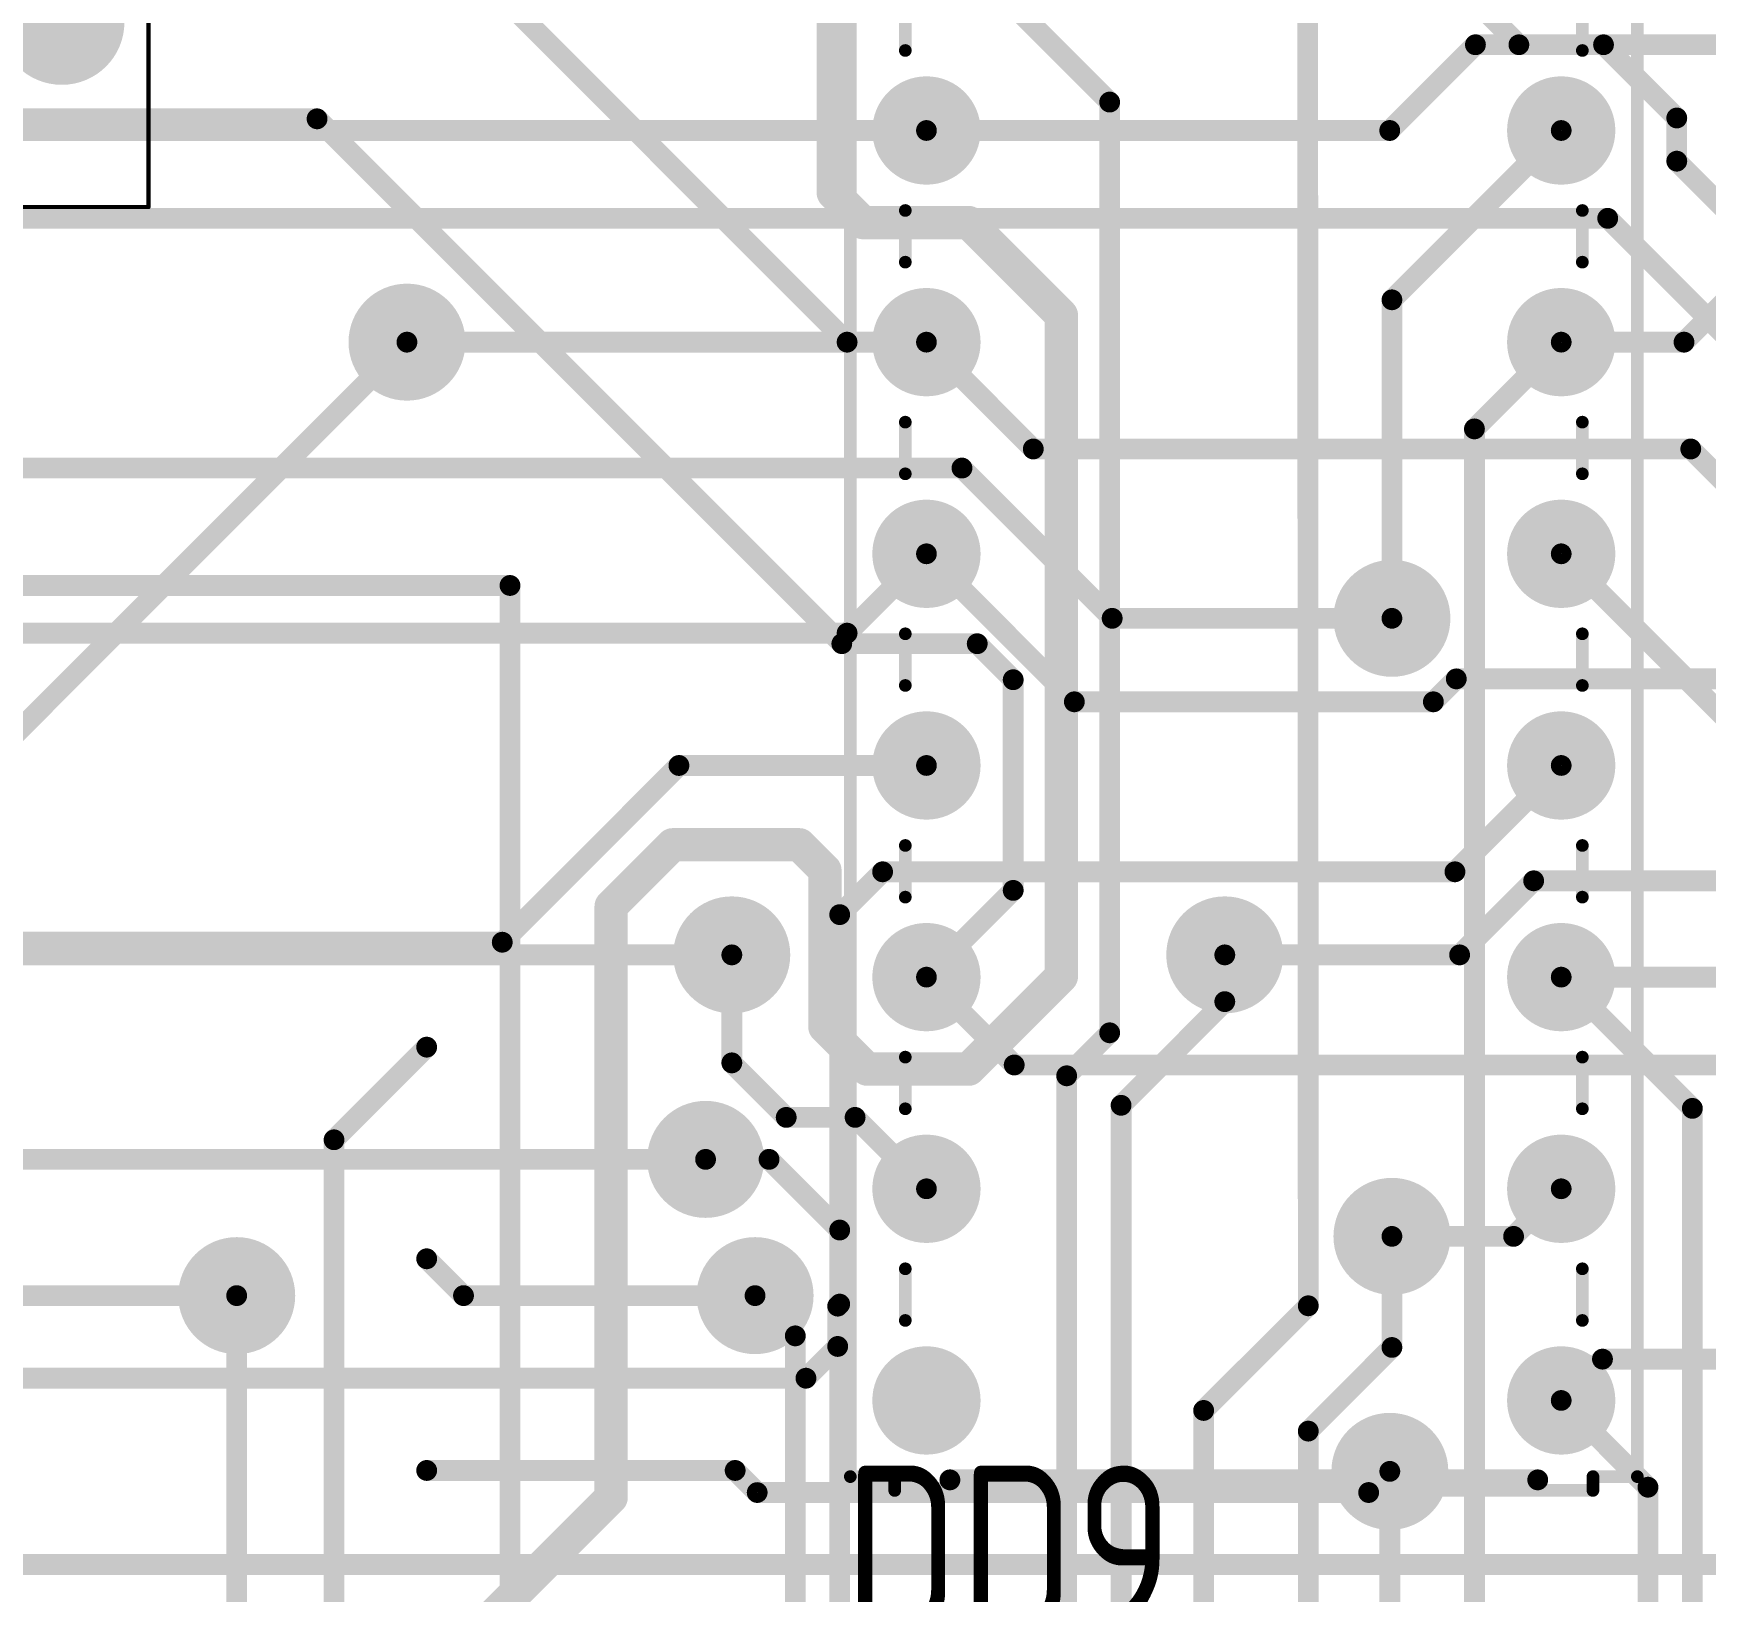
# Model space of a CAD drawing. Header units: millimetres. Extents: x 0 to 841, y 0 to 2540.
# Drawn here: x 116.28 to 136.35, y 83.93 to 102.62 of the extents above; entities that cross this region are included whole.
import ezdxf

# ---------------------------------------------------------------- set-up
doc = ezdxf.new("R2010")
doc.units = ezdxf.units.MM
for name, color, linetype in [('BottomLayer', 5, 'Continuous'), ('BottomSolder', 6, 'Continuous'), ('Mechanical15', 56, 'Continuous'), ('MultiLayer', 9, 'Continuous'), ('PadHoleLayer', 156, 'Continuous'), ('TopLayer', 1, 'Continuous'), ('TopOverlay', 2, 'Continuous'), ('TopSolder', 216, 'Continuous'), ('ViaHoleLayer', 16, 'Continuous')]:
    doc.layers.add(name, color=color, linetype=linetype)
doc.styles.add('GOST type A', font='', dxfattribs={"height": 0.2})
doc.styles.get('GOST type A').set_extended_font_data('GOST type A')

# ---------------------------------------------------------------- blocks, each defined once
blk = doc.blocks.new('DIP_24_KR556RT7_96')
at = {"layer": 'BottomLayer'}
h = blk.add_hatch(color=5, dxfattribs=at)
edge = h.paths.add_edge_path()
edge.add_arc((15, 0), 0.725, 0, 360)
h = blk.add_hatch(color=5, dxfattribs=at)
edge = h.paths.add_edge_path()
edge.add_arc((15, -2.54), 0.725, 0, 360)
h = blk.add_hatch(color=5, dxfattribs=at)
edge = h.paths.add_edge_path()
edge.add_arc((15, -5.08), 0.725, 0, 360)
h = blk.add_hatch(color=5, dxfattribs=at)
edge = h.paths.add_edge_path()
edge.add_arc((15, -7.62), 0.725, 0, 360)
at = {"layer": 'BottomSolder'}
h = blk.add_hatch(color=6, dxfattribs=at)
edge = h.paths.add_edge_path()
edge.add_arc((15, 0), 0.827, 0, 360)
h = blk.add_hatch(color=6, dxfattribs=at)
edge = h.paths.add_edge_path()
edge.add_arc((15, -2.54), 0.827, 0, 360)
h = blk.add_hatch(color=6, dxfattribs=at)
edge = h.paths.add_edge_path()
edge.add_arc((15, -5.08), 0.827, 0, 360)
h = blk.add_hatch(color=6, dxfattribs=at)
edge = h.paths.add_edge_path()
edge.add_arc((15, -7.62), 0.827, 0, 360)
at = {"layer": 'MultiLayer'}
h = blk.add_hatch(color=9, dxfattribs=at)
edge = h.paths.add_edge_path()
edge.add_arc((15, 0), 0.725, 0, 360)
h = blk.add_hatch(color=9, dxfattribs=at)
edge = h.paths.add_edge_path()
edge.add_arc((15, -2.54), 0.725, 0, 360)
h = blk.add_hatch(color=9, dxfattribs=at)
edge = h.paths.add_edge_path()
edge.add_arc((15, -5.08), 0.725, 0, 360)
h = blk.add_hatch(color=9, dxfattribs=at)
edge = h.paths.add_edge_path()
edge.add_arc((15, -7.62), 0.725, 0, 360)
at = {"layer": 'PadHoleLayer'}
h = blk.add_hatch(color=156, dxfattribs=at)
edge = h.paths.add_edge_path()
edge.add_arc((15, 0), 0.45, 0, 360)
h = blk.add_hatch(color=156, dxfattribs=at)
edge = h.paths.add_edge_path()
edge.add_arc((15, -2.54), 0.45, 0, 360)
h = blk.add_hatch(color=156, dxfattribs=at)
edge = h.paths.add_edge_path()
edge.add_arc((15, -5.08), 0.45, 0, 360)
h = blk.add_hatch(color=156, dxfattribs=at)
edge = h.paths.add_edge_path()
edge.add_arc((15, -7.62), 0.45, 0, 360)
at = {"layer": 'TopLayer'}
h = blk.add_hatch(color=1, dxfattribs=at)
edge = h.paths.add_edge_path()
edge.add_arc((15, 0), 0.725, 0, 360)
h = blk.add_hatch(color=1, dxfattribs=at)
edge = h.paths.add_edge_path()
edge.add_arc((15, -2.54), 0.725, 0, 360)
h = blk.add_hatch(color=1, dxfattribs=at)
edge = h.paths.add_edge_path()
edge.add_arc((15, -5.08), 0.725, 0, 360)
h = blk.add_hatch(color=1, dxfattribs=at)
edge = h.paths.add_edge_path()
edge.add_arc((15, -7.62), 0.725, 0, 360)
at = {"layer": 'TopSolder'}
h = blk.add_hatch(color=216, dxfattribs=at)
edge = h.paths.add_edge_path()
edge.add_arc((15, 0), 0.827, 0, 360)
h = blk.add_hatch(color=216, dxfattribs=at)
edge = h.paths.add_edge_path()
edge.add_arc((15, -2.54), 0.827, 0, 360)
h = blk.add_hatch(color=216, dxfattribs=at)
edge = h.paths.add_edge_path()
edge.add_arc((15, -5.08), 0.827, 0, 360)
h = blk.add_hatch(color=216, dxfattribs=at)
edge = h.paths.add_edge_path()
edge.add_arc((15, -7.62), 0.827, 0, 360)
at = {"layer": 'TopOverlay', "const_width": 0.25}
for points in [[(8.5, 3), (16, 3)], [(16, -31), (16, 3)]]:
    blk.add_lwpolyline(points, dxfattribs=at)
at = {"layer": 'TopOverlay', "const_width": 0.125}
blk.add_lwpolyline([(15.938, 3, 1), (16.063, 3, 1)], format="xyb", close=True, dxfattribs=at)
blk.add_lwpolyline([(15.938, 3, 1), (16.063, 3, 1)], format="xyb", close=True, dxfattribs=at)
blk = doc.blocks.new('DIP_16_99')
at = {"layer": 'BottomLayer'}
h = blk.add_hatch(color=5, dxfattribs=at)
edge = h.paths.add_edge_path()
edge.add_arc((0, -2.54), 0.65, 0, 360)
h = blk.add_hatch(color=5, dxfattribs=at)
edge = h.paths.add_edge_path()
edge.add_arc((7.62, -2.54), 0.65, 0, 360)
h = blk.add_hatch(color=5, dxfattribs=at)
edge = h.paths.add_edge_path()
edge.add_arc((0, -5.08), 0.65, 0, 360)
h = blk.add_hatch(color=5, dxfattribs=at)
edge = h.paths.add_edge_path()
edge.add_arc((7.62, -5.08), 0.65, 0, 360)
h = blk.add_hatch(color=5, dxfattribs=at)
edge = h.paths.add_edge_path()
edge.add_arc((0, -7.62), 0.65, 0, 360)
h = blk.add_hatch(color=5, dxfattribs=at)
edge = h.paths.add_edge_path()
edge.add_arc((7.62, -7.62), 0.65, 0, 360)
h = blk.add_hatch(color=5, dxfattribs=at)
edge = h.paths.add_edge_path()
edge.add_arc((0, -10.16), 0.65, 0, 360)
h = blk.add_hatch(color=5, dxfattribs=at)
edge = h.paths.add_edge_path()
edge.add_arc((7.62, -10.16), 0.65, 0, 360)
h = blk.add_hatch(color=5, dxfattribs=at)
edge = h.paths.add_edge_path()
edge.add_arc((0, -12.7), 0.65, 0, 360)
h = blk.add_hatch(color=5, dxfattribs=at)
edge = h.paths.add_edge_path()
edge.add_arc((7.62, -12.7), 0.65, 0, 360)
h = blk.add_hatch(color=5, dxfattribs=at)
edge = h.paths.add_edge_path()
edge.add_arc((0, -15.24), 0.65, 0, 360)
h = blk.add_hatch(color=5, dxfattribs=at)
edge = h.paths.add_edge_path()
edge.add_arc((7.62, -15.24), 0.65, 0, 360)
h = blk.add_hatch(color=5, dxfattribs=at)
edge = h.paths.add_edge_path()
edge.add_arc((0, -17.78), 0.65, 0, 360)
h = blk.add_hatch(color=5, dxfattribs=at)
edge = h.paths.add_edge_path()
edge.add_arc((7.62, -17.78), 0.65, 0, 360)
at = {"layer": 'BottomSolder'}
h = blk.add_hatch(color=6, dxfattribs=at)
edge = h.paths.add_edge_path()
edge.add_arc((0, -2.54), 0.65, 0, 360)
h = blk.add_hatch(color=6, dxfattribs=at)
edge = h.paths.add_edge_path()
edge.add_arc((7.62, -2.54), 0.65, 0, 360)
h = blk.add_hatch(color=6, dxfattribs=at)
edge = h.paths.add_edge_path()
edge.add_arc((0, -5.08), 0.65, 0, 360)
h = blk.add_hatch(color=6, dxfattribs=at)
edge = h.paths.add_edge_path()
edge.add_arc((7.62, -5.08), 0.65, 0, 360)
h = blk.add_hatch(color=6, dxfattribs=at)
edge = h.paths.add_edge_path()
edge.add_arc((0, -7.62), 0.65, 0, 360)
h = blk.add_hatch(color=6, dxfattribs=at)
edge = h.paths.add_edge_path()
edge.add_arc((7.62, -7.62), 0.65, 0, 360)
h = blk.add_hatch(color=6, dxfattribs=at)
edge = h.paths.add_edge_path()
edge.add_arc((0, -10.16), 0.65, 0, 360)
h = blk.add_hatch(color=6, dxfattribs=at)
edge = h.paths.add_edge_path()
edge.add_arc((7.62, -10.16), 0.65, 0, 360)
h = blk.add_hatch(color=6, dxfattribs=at)
edge = h.paths.add_edge_path()
edge.add_arc((0, -12.7), 0.65, 0, 360)
h = blk.add_hatch(color=6, dxfattribs=at)
edge = h.paths.add_edge_path()
edge.add_arc((7.62, -12.7), 0.65, 0, 360)
h = blk.add_hatch(color=6, dxfattribs=at)
edge = h.paths.add_edge_path()
edge.add_arc((0, -15.24), 0.65, 0, 360)
h = blk.add_hatch(color=6, dxfattribs=at)
edge = h.paths.add_edge_path()
edge.add_arc((7.62, -15.24), 0.65, 0, 360)
h = blk.add_hatch(color=6, dxfattribs=at)
edge = h.paths.add_edge_path()
edge.add_arc((0, -17.78), 0.65, 0, 360)
h = blk.add_hatch(color=6, dxfattribs=at)
edge = h.paths.add_edge_path()
edge.add_arc((7.62, -17.78), 0.65, 0, 360)
at = {"layer": 'MultiLayer'}
h = blk.add_hatch(color=9, dxfattribs=at)
edge = h.paths.add_edge_path()
edge.add_arc((0, -2.54), 0.65, 0, 360)
h = blk.add_hatch(color=9, dxfattribs=at)
edge = h.paths.add_edge_path()
edge.add_arc((7.62, -2.54), 0.65, 0, 360)
h = blk.add_hatch(color=9, dxfattribs=at)
edge = h.paths.add_edge_path()
edge.add_arc((0, -5.08), 0.65, 0, 360)
h = blk.add_hatch(color=9, dxfattribs=at)
edge = h.paths.add_edge_path()
edge.add_arc((7.62, -5.08), 0.65, 0, 360)
h = blk.add_hatch(color=9, dxfattribs=at)
edge = h.paths.add_edge_path()
edge.add_arc((0, -7.62), 0.65, 0, 360)
h = blk.add_hatch(color=9, dxfattribs=at)
edge = h.paths.add_edge_path()
edge.add_arc((7.62, -7.62), 0.65, 0, 360)
h = blk.add_hatch(color=9, dxfattribs=at)
edge = h.paths.add_edge_path()
edge.add_arc((0, -10.16), 0.65, 0, 360)
h = blk.add_hatch(color=9, dxfattribs=at)
edge = h.paths.add_edge_path()
edge.add_arc((7.62, -10.16), 0.65, 0, 360)
h = blk.add_hatch(color=9, dxfattribs=at)
edge = h.paths.add_edge_path()
edge.add_arc((0, -12.7), 0.65, 0, 360)
h = blk.add_hatch(color=9, dxfattribs=at)
edge = h.paths.add_edge_path()
edge.add_arc((7.62, -12.7), 0.65, 0, 360)
h = blk.add_hatch(color=9, dxfattribs=at)
edge = h.paths.add_edge_path()
edge.add_arc((0, -15.24), 0.65, 0, 360)
h = blk.add_hatch(color=9, dxfattribs=at)
edge = h.paths.add_edge_path()
edge.add_arc((7.62, -15.24), 0.65, 0, 360)
h = blk.add_hatch(color=9, dxfattribs=at)
edge = h.paths.add_edge_path()
edge.add_arc((0, -17.78), 0.65, 0, 360)
h = blk.add_hatch(color=9, dxfattribs=at)
edge = h.paths.add_edge_path()
edge.add_arc((7.62, -17.78), 0.65, 0, 360)
at = {"layer": 'PadHoleLayer'}
h = blk.add_hatch(color=156, dxfattribs=at)
edge = h.paths.add_edge_path()
edge.add_arc((0, -2.54), 0.4, 0, 360)
h = blk.add_hatch(color=156, dxfattribs=at)
edge = h.paths.add_edge_path()
edge.add_arc((7.62, -2.54), 0.4, 0, 360)
h = blk.add_hatch(color=156, dxfattribs=at)
edge = h.paths.add_edge_path()
edge.add_arc((0, -5.08), 0.4, 0, 360)
h = blk.add_hatch(color=156, dxfattribs=at)
edge = h.paths.add_edge_path()
edge.add_arc((7.62, -5.08), 0.4, 0, 360)
h = blk.add_hatch(color=156, dxfattribs=at)
edge = h.paths.add_edge_path()
edge.add_arc((0, -7.62), 0.4, 0, 360)
h = blk.add_hatch(color=156, dxfattribs=at)
edge = h.paths.add_edge_path()
edge.add_arc((7.62, -7.62), 0.4, 0, 360)
h = blk.add_hatch(color=156, dxfattribs=at)
edge = h.paths.add_edge_path()
edge.add_arc((0, -10.16), 0.4, 0, 360)
h = blk.add_hatch(color=156, dxfattribs=at)
edge = h.paths.add_edge_path()
edge.add_arc((7.62, -10.16), 0.4, 0, 360)
h = blk.add_hatch(color=156, dxfattribs=at)
edge = h.paths.add_edge_path()
edge.add_arc((0, -12.7), 0.4, 0, 360)
h = blk.add_hatch(color=156, dxfattribs=at)
edge = h.paths.add_edge_path()
edge.add_arc((7.62, -12.7), 0.4, 0, 360)
h = blk.add_hatch(color=156, dxfattribs=at)
edge = h.paths.add_edge_path()
edge.add_arc((0, -15.24), 0.4, 0, 360)
h = blk.add_hatch(color=156, dxfattribs=at)
edge = h.paths.add_edge_path()
edge.add_arc((7.62, -15.24), 0.4, 0, 360)
h = blk.add_hatch(color=156, dxfattribs=at)
edge = h.paths.add_edge_path()
edge.add_arc((0, -17.78), 0.4, 0, 360)
h = blk.add_hatch(color=156, dxfattribs=at)
edge = h.paths.add_edge_path()
edge.add_arc((7.62, -17.78), 0.4, 0, 360)
at = {"layer": 'TopLayer'}
h = blk.add_hatch(color=1, dxfattribs=at)
edge = h.paths.add_edge_path()
edge.add_arc((0, -2.54), 0.65, 0, 360)
h = blk.add_hatch(color=1, dxfattribs=at)
edge = h.paths.add_edge_path()
edge.add_arc((7.62, -2.54), 0.65, 0, 360)
h = blk.add_hatch(color=1, dxfattribs=at)
edge = h.paths.add_edge_path()
edge.add_arc((0, -5.08), 0.65, 0, 360)
h = blk.add_hatch(color=1, dxfattribs=at)
edge = h.paths.add_edge_path()
edge.add_arc((7.62, -5.08), 0.65, 0, 360)
h = blk.add_hatch(color=1, dxfattribs=at)
edge = h.paths.add_edge_path()
edge.add_arc((0, -7.62), 0.65, 0, 360)
h = blk.add_hatch(color=1, dxfattribs=at)
edge = h.paths.add_edge_path()
edge.add_arc((7.62, -7.62), 0.65, 0, 360)
h = blk.add_hatch(color=1, dxfattribs=at)
edge = h.paths.add_edge_path()
edge.add_arc((0, -10.16), 0.65, 0, 360)
h = blk.add_hatch(color=1, dxfattribs=at)
edge = h.paths.add_edge_path()
edge.add_arc((7.62, -10.16), 0.65, 0, 360)
h = blk.add_hatch(color=1, dxfattribs=at)
edge = h.paths.add_edge_path()
edge.add_arc((0, -12.7), 0.65, 0, 360)
h = blk.add_hatch(color=1, dxfattribs=at)
edge = h.paths.add_edge_path()
edge.add_arc((7.62, -12.7), 0.65, 0, 360)
h = blk.add_hatch(color=1, dxfattribs=at)
edge = h.paths.add_edge_path()
edge.add_arc((0, -15.24), 0.65, 0, 360)
h = blk.add_hatch(color=1, dxfattribs=at)
edge = h.paths.add_edge_path()
edge.add_arc((7.62, -15.24), 0.65, 0, 360)
h = blk.add_hatch(color=1, dxfattribs=at)
edge = h.paths.add_edge_path()
edge.add_arc((0, -17.78), 0.65, 0, 360)
h = blk.add_hatch(color=1, dxfattribs=at)
edge = h.paths.add_edge_path()
edge.add_arc((7.62, -17.78), 0.65, 0, 360)
at = {"layer": 'TopSolder'}
h = blk.add_hatch(color=216, dxfattribs=at)
edge = h.paths.add_edge_path()
edge.add_arc((0, -2.54), 0.65, 0, 360)
h = blk.add_hatch(color=216, dxfattribs=at)
edge = h.paths.add_edge_path()
edge.add_arc((7.62, -2.54), 0.65, 0, 360)
h = blk.add_hatch(color=216, dxfattribs=at)
edge = h.paths.add_edge_path()
edge.add_arc((0, -5.08), 0.65, 0, 360)
h = blk.add_hatch(color=216, dxfattribs=at)
edge = h.paths.add_edge_path()
edge.add_arc((7.62, -5.08), 0.65, 0, 360)
h = blk.add_hatch(color=216, dxfattribs=at)
edge = h.paths.add_edge_path()
edge.add_arc((0, -7.62), 0.65, 0, 360)
h = blk.add_hatch(color=216, dxfattribs=at)
edge = h.paths.add_edge_path()
edge.add_arc((7.62, -7.62), 0.65, 0, 360)
h = blk.add_hatch(color=216, dxfattribs=at)
edge = h.paths.add_edge_path()
edge.add_arc((0, -10.16), 0.65, 0, 360)
h = blk.add_hatch(color=216, dxfattribs=at)
edge = h.paths.add_edge_path()
edge.add_arc((7.62, -10.16), 0.65, 0, 360)
h = blk.add_hatch(color=216, dxfattribs=at)
edge = h.paths.add_edge_path()
edge.add_arc((0, -12.7), 0.65, 0, 360)
h = blk.add_hatch(color=216, dxfattribs=at)
edge = h.paths.add_edge_path()
edge.add_arc((7.62, -12.7), 0.65, 0, 360)
h = blk.add_hatch(color=216, dxfattribs=at)
edge = h.paths.add_edge_path()
edge.add_arc((0, -15.24), 0.65, 0, 360)
h = blk.add_hatch(color=216, dxfattribs=at)
edge = h.paths.add_edge_path()
edge.add_arc((7.62, -15.24), 0.65, 0, 360)
h = blk.add_hatch(color=216, dxfattribs=at)
edge = h.paths.add_edge_path()
edge.add_arc((0, -17.78), 0.65, 0, 360)
h = blk.add_hatch(color=216, dxfattribs=at)
edge = h.paths.add_edge_path()
edge.add_arc((7.62, -17.78), 0.65, 0, 360)
at = {"layer": 'Mechanical15', "const_width": 0.152}
for points in [[(-0.914, -18.694), (-0.914, 0.914)], [(8.534, -18.694), (8.534, 0.914)], [(-0.914, -18.694), (-0.381, -18.694)], [(-0.381, -18.86), (-0.381, -18.694)], [(8.001, -18.694), (8.534, -18.694)], [(8.001, -18.86), (8.001, -18.694)], [(-0.381, -18.86), (8.001, -18.86)]]:
    blk.add_lwpolyline(points, dxfattribs=at)
at = {"layer": 'Mechanical15', "const_width": 0.0762}
for points in [[(-0.952, -18.694, 1), (-0.876, -18.694, 1)], [(-0.952, -18.694, 1), (-0.876, -18.694, 1)], [(-0.419, -18.694, 1), (-0.343, -18.694, 1)], [(-0.419, -18.694, 1), (-0.343, -18.694, 1)], [(7.963, -18.694, 1), (8.039, -18.694, 1)], [(7.963, -18.694, 1), (8.039, -18.694, 1)], [(8.496, -18.694, 1), (8.572, -18.694, 1)], [(8.496, -18.694, 1), (8.572, -18.694, 1)], [(-0.419, -18.86, 1), (-0.343, -18.86, 1)], [(-0.419, -18.86, 1), (-0.343, -18.86, 1)], [(7.963, -18.86, 1), (8.039, -18.86, 1)], [(7.963, -18.86, 1), (8.039, -18.86, 1)]]:
    blk.add_lwpolyline(points, format="xyb", close=True, dxfattribs=at)
at = {"layer": 'TopOverlay'}
for points, const_width in [([(-0.254, -1.58), (-0.254, -0.993)], 0.152), ([(7.874, -1.58), (7.874, -0.96)], 0.152), ([(-0.254, -4.12), (-0.254, -3.5)], 0.152), ([(7.874, -4.12), (7.874, -3.5)], 0.152), ([(-0.254, -6.66), (-0.254, -6.04)], 0.152), ([(7.874, -6.66), (7.874, -6.04)], 0.152), ([(-0.254, -9.2), (-0.254, -8.58)], 0.152), ([(7.874, -9.2), (7.874, -8.58)], 0.152), ([(-0.254, -11.74), (-0.254, -11.12)], 0.152), ([(7.874, -11.74), (7.874, -11.12)], 0.152), ([(-0.254, -14.28), (-0.254, -13.66)], 0.152), ([(7.874, -14.28), (7.874, -13.66)], 0.152), ([(-0.254, -16.82), (-0.254, -16.2)], 0.152), ([(7.874, -16.82), (7.874, -16.2)], 0.152), ([(0.281, -18.733), (7.339, -18.733)], 0.25)]:
    blk.add_lwpolyline(points, dxfattribs=dict(at, const_width=const_width))
for points, const_width in [([(-0.292, -1.58, 1), (-0.216, -1.58, 1)], 0.0762), ([(7.836, -1.58, 1), (7.912, -1.58, 1)], 0.0762), ([(-0.292, -3.5, 1), (-0.216, -3.5, 1)], 0.0762), ([(7.836, -3.5, 1), (7.912, -3.5, 1)], 0.0762), ([(-0.292, -4.12, 1), (-0.216, -4.12, 1)], 0.0762), ([(7.836, -4.12, 1), (7.912, -4.12, 1)], 0.0762), ([(-0.292, -6.04, 1), (-0.216, -6.04, 1)], 0.0762), ([(7.836, -6.04, 1), (7.912, -6.04, 1)], 0.0762), ([(-0.292, -6.66, 1), (-0.216, -6.66, 1)], 0.0762), ([(7.836, -6.66, 1), (7.912, -6.66, 1)], 0.0762), ([(-0.292, -8.58, 1), (-0.216, -8.58, 1)], 0.0762), ([(7.836, -8.58, 1), (7.912, -8.58, 1)], 0.0762), ([(-0.292, -9.2, 1), (-0.216, -9.2, 1)], 0.0762), ([(7.836, -9.2, 1), (7.912, -9.2, 1)], 0.0762), ([(-0.292, -11.12, 1), (-0.216, -11.12, 1)], 0.0762), ([(7.836, -11.12, 1), (7.912, -11.12, 1)], 0.0762), ([(-0.292, -11.74, 1), (-0.216, -11.74, 1)], 0.0762), ([(7.836, -11.74, 1), (7.912, -11.74, 1)], 0.0762), ([(-0.292, -13.66, 1), (-0.216, -13.66, 1)], 0.0762), ([(7.836, -13.66, 1), (7.912, -13.66, 1)], 0.0762), ([(-0.292, -14.28, 1), (-0.216, -14.28, 1)], 0.0762), ([(7.836, -14.28, 1), (7.912, -14.28, 1)], 0.0762), ([(-0.292, -16.2, 1), (-0.216, -16.2, 1)], 0.0762), ([(7.836, -16.2, 1), (7.912, -16.2, 1)], 0.0762), ([(-0.292, -16.82, 1), (-0.216, -16.82, 1)], 0.0762), ([(7.836, -16.82, 1), (7.912, -16.82, 1)], 0.0762), ([(0.219, -18.733, 1), (0.344, -18.733, 1)], 0.125), ([(7.276, -18.733, 1), (7.401, -18.733, 1)], 0.125)]:
    blk.add_lwpolyline(points, format="xyb", close=True, dxfattribs=dict(at, const_width=const_width))
blk = doc.blocks.new('DIP_14_100')
at = {"layer": 'BottomLayer'}
h = blk.add_hatch(color=5, dxfattribs=at)
edge = h.paths.add_edge_path()
edge.add_arc((7.62, -15.24), 0.65, 0, 360)
at = {"layer": 'BottomSolder'}
h = blk.add_hatch(color=6, dxfattribs=at)
edge = h.paths.add_edge_path()
edge.add_arc((7.62, -15.24), 0.752, 0, 360)
at = {"layer": 'MultiLayer'}
h = blk.add_hatch(color=9, dxfattribs=at)
edge = h.paths.add_edge_path()
edge.add_arc((7.62, -15.24), 0.65, 0, 360)
at = {"layer": 'PadHoleLayer'}
h = blk.add_hatch(color=156, dxfattribs=at)
edge = h.paths.add_edge_path()
edge.add_arc((7.62, -15.24), 0.4, 0, 360)
at = {"layer": 'TopLayer'}
h = blk.add_hatch(color=1, dxfattribs=at)
edge = h.paths.add_edge_path()
edge.add_arc((7.62, -15.24), 0.65, 0, 360)
at = {"layer": 'TopSolder'}
h = blk.add_hatch(color=216, dxfattribs=at)
edge = h.paths.add_edge_path()
edge.add_arc((7.62, -15.24), 0.752, 0, 360)
at = {"layer": 'Mechanical15', "const_width": 0.05}
for points in [[(8.661, -17.459), (8.661, 2.219)], [(-1.274, -17.459), (8.661, -17.459)]]:
    blk.add_lwpolyline(points, dxfattribs=at)
at = {"layer": 'Mechanical15', "const_width": 0.025}
blk.add_lwpolyline([(8.648, -17.459, 1), (8.673, -17.459, 1)], format="xyb", close=True, dxfattribs=at)
blk.add_lwpolyline([(8.648, -17.459, 1), (8.673, -17.459, 1)], format="xyb", close=True, dxfattribs=at)

msp = doc.modelspace()

# ---------------------------------------------------------------- hatches: boundary and pattern name
at = {"layer": 'BottomLayer'}
h = msp.add_hatch(color=5, dxfattribs=at)
edge = h.paths.add_edge_path()
edge.add_arc((120.764, 98.92), 0.6, 0, 360)
h = msp.add_hatch(color=5, dxfattribs=at)
edge = h.paths.add_edge_path()
edge.add_arc((132.588, 95.606), 0.6, 0, 360)
h = msp.add_hatch(color=5, dxfattribs=at)
edge = h.paths.add_edge_path()
edge.add_arc((124.663, 91.567), 0.6, 0, 360)
h = msp.add_hatch(color=5, dxfattribs=at)
edge = h.paths.add_edge_path()
edge.add_arc((130.581, 91.567), 0.6, 0, 360)
h = msp.add_hatch(color=5, dxfattribs=at)
edge = h.paths.add_edge_path()
edge.add_arc((124.349, 89.113), 0.6, 0, 360)
h = msp.add_hatch(color=5, dxfattribs=at)
edge = h.paths.add_edge_path()
edge.add_arc((132.588, 88.189), 0.6, 0, 360)
h = msp.add_hatch(color=5, dxfattribs=at)
edge = h.paths.add_edge_path()
edge.add_arc((118.72, 87.478), 0.6, 0, 360)
h = msp.add_hatch(color=5, dxfattribs=at)
edge = h.paths.add_edge_path()
edge.add_arc((124.943, 87.478), 0.6, 0, 360)
h = msp.add_hatch(color=5, dxfattribs=at)
edge = h.paths.add_edge_path()
edge.add_arc((132.563, 85.369), 0.6, 0, 360)
at = {"layer": 'BottomSolder'}
h = msp.add_hatch(color=6, dxfattribs=at)
edge = h.paths.add_edge_path()
edge.add_arc((120.764, 98.92), 0.702, 0, 360)
h = msp.add_hatch(color=6, dxfattribs=at)
edge = h.paths.add_edge_path()
edge.add_arc((132.588, 95.606), 0.702, 0, 360)
h = msp.add_hatch(color=6, dxfattribs=at)
edge = h.paths.add_edge_path()
edge.add_arc((124.663, 91.567), 0.702, 0, 360)
h = msp.add_hatch(color=6, dxfattribs=at)
edge = h.paths.add_edge_path()
edge.add_arc((130.581, 91.567), 0.702, 0, 360)
h = msp.add_hatch(color=6, dxfattribs=at)
edge = h.paths.add_edge_path()
edge.add_arc((124.349, 89.113), 0.702, 0, 360)
h = msp.add_hatch(color=6, dxfattribs=at)
edge = h.paths.add_edge_path()
edge.add_arc((132.588, 88.189), 0.702, 0, 360)
h = msp.add_hatch(color=6, dxfattribs=at)
edge = h.paths.add_edge_path()
edge.add_arc((118.72, 87.478), 0.702, 0, 360)
h = msp.add_hatch(color=6, dxfattribs=at)
edge = h.paths.add_edge_path()
edge.add_arc((124.943, 87.478), 0.702, 0, 360)
h = msp.add_hatch(color=6, dxfattribs=at)
edge = h.paths.add_edge_path()
edge.add_arc((132.563, 85.369), 0.702, 0, 360)
at = {"layer": 'TopLayer'}
h = msp.add_hatch(color=1, dxfattribs=at)
edge = h.paths.add_edge_path()
edge.add_arc((120.764, 98.92), 0.6, 0, 360)
h = msp.add_hatch(color=1, dxfattribs=at)
edge = h.paths.add_edge_path()
edge.add_arc((132.588, 95.606), 0.6, 0, 360)
h = msp.add_hatch(color=1, dxfattribs=at)
edge = h.paths.add_edge_path()
edge.add_arc((124.663, 91.567), 0.6, 0, 360)
h = msp.add_hatch(color=1, dxfattribs=at)
edge = h.paths.add_edge_path()
edge.add_arc((130.581, 91.567), 0.6, 0, 360)
h = msp.add_hatch(color=1, dxfattribs=at)
edge = h.paths.add_edge_path()
edge.add_arc((124.349, 89.113), 0.6, 0, 360)
h = msp.add_hatch(color=1, dxfattribs=at)
edge = h.paths.add_edge_path()
edge.add_arc((132.588, 88.189), 0.6, 0, 360)
h = msp.add_hatch(color=1, dxfattribs=at)
edge = h.paths.add_edge_path()
edge.add_arc((118.72, 87.478), 0.6, 0, 360)
h = msp.add_hatch(color=1, dxfattribs=at)
edge = h.paths.add_edge_path()
edge.add_arc((124.943, 87.478), 0.6, 0, 360)
h = msp.add_hatch(color=1, dxfattribs=at)
edge = h.paths.add_edge_path()
edge.add_arc((132.563, 85.369), 0.6, 0, 360)
at = {"layer": 'TopSolder'}
h = msp.add_hatch(color=216, dxfattribs=at)
edge = h.paths.add_edge_path()
edge.add_arc((120.764, 98.92), 0.702, 0, 360)
h = msp.add_hatch(color=216, dxfattribs=at)
edge = h.paths.add_edge_path()
edge.add_arc((132.588, 95.606), 0.702, 0, 360)
h = msp.add_hatch(color=216, dxfattribs=at)
edge = h.paths.add_edge_path()
edge.add_arc((124.663, 91.567), 0.702, 0, 360)
h = msp.add_hatch(color=216, dxfattribs=at)
edge = h.paths.add_edge_path()
edge.add_arc((130.581, 91.567), 0.702, 0, 360)
h = msp.add_hatch(color=216, dxfattribs=at)
edge = h.paths.add_edge_path()
edge.add_arc((124.349, 89.113), 0.702, 0, 360)
h = msp.add_hatch(color=216, dxfattribs=at)
edge = h.paths.add_edge_path()
edge.add_arc((132.588, 88.189), 0.702, 0, 360)
h = msp.add_hatch(color=216, dxfattribs=at)
edge = h.paths.add_edge_path()
edge.add_arc((118.72, 87.478), 0.702, 0, 360)
h = msp.add_hatch(color=216, dxfattribs=at)
edge = h.paths.add_edge_path()
edge.add_arc((124.943, 87.478), 0.702, 0, 360)
h = msp.add_hatch(color=216, dxfattribs=at)
edge = h.paths.add_edge_path()
edge.add_arc((132.563, 85.369), 0.702, 0, 360)
at = {"layer": 'ViaHoleLayer'}
h = msp.add_hatch(color=16, dxfattribs=at)
edge = h.paths.add_edge_path()
edge.add_arc((120.764, 98.92), 0.35, 0, 360)
h = msp.add_hatch(color=16, dxfattribs=at)
edge = h.paths.add_edge_path()
edge.add_arc((132.588, 95.606), 0.35, 0, 360)
h = msp.add_hatch(color=16, dxfattribs=at)
edge = h.paths.add_edge_path()
edge.add_arc((124.663, 91.567), 0.35, 0, 360)
h = msp.add_hatch(color=16, dxfattribs=at)
edge = h.paths.add_edge_path()
edge.add_arc((130.581, 91.567), 0.35, 0, 360)
h = msp.add_hatch(color=16, dxfattribs=at)
edge = h.paths.add_edge_path()
edge.add_arc((124.349, 89.113), 0.35, 0, 360)
h = msp.add_hatch(color=16, dxfattribs=at)
edge = h.paths.add_edge_path()
edge.add_arc((132.588, 88.189), 0.35, 0, 360)
h = msp.add_hatch(color=16, dxfattribs=at)
edge = h.paths.add_edge_path()
edge.add_arc((118.72, 87.478), 0.35, 0, 360)
h = msp.add_hatch(color=16, dxfattribs=at)
edge = h.paths.add_edge_path()
edge.add_arc((124.943, 87.478), 0.35, 0, 360)
h = msp.add_hatch(color=16, dxfattribs=at)
edge = h.paths.add_edge_path()
edge.add_arc((132.563, 85.369), 0.35, 0, 360)

# ---------------------------------------------------------------- linework, layer by layer
at = {"layer": 'BottomLayer', "const_width": 0.25}
for points in [[(132.562, 101.46), (133.591, 102.489)], [(133.591, 102.489), (135.128, 102.489)], [(135.128, 102.489), (136.007, 101.61)], [(114.516, 101.46), (127, 101.46)], [(127, 101.46), (132.562, 101.46)], [(136.007, 101.092), (136.007, 101.61)], [(136.007, 101.092), (139.931, 97.168)], [(108.433, 100.406), (135.179, 100.406)], [(135.179, 100.406), (139.573, 96.012)], [(120.764, 98.92), (127, 98.92)], [(127, 98.92), (128.282, 97.638)], [(128.282, 97.638), (136.175, 97.638)], [(136.175, 97.638), (138.801, 95.012)], [(106.782, 97.409), (127.426, 97.409)], [(127.426, 97.409), (129.23, 95.606)], [(126.048, 95.428), (127, 96.38)], [(127, 96.38), (128.776, 94.604)], [(108.636, 95.428), (126.048, 95.428)], [(129.23, 95.606), (132.588, 95.606)], [(133.085, 94.604), (133.36, 94.879)], [(133.36, 94.879), (138.18, 94.879)], [(128.776, 94.604), (133.085, 94.604)], [(133.344, 92.564), (134.62, 93.84)], [(125.959, 92.05), (126.473, 92.564)], [(126.473, 92.564), (133.344, 92.564)], [(133.401, 91.567), (134.29, 92.456)], [(134.29, 92.456), (142.85, 92.456)], [(125.959, 87.376), (125.959, 92.05)], [(107.645, 91.567), (124.663, 91.567)], [(130.581, 91.567), (133.401, 91.567)], [(127, 91.3), (128.054, 90.246)], [(134.62, 91.3), (148.501, 91.3)], [(128.054, 90.246), (148.734, 90.246)], [(107.347, 89.113), (124.349, 89.113)], [(134.049, 88.189), (134.62, 88.76)], [(132.588, 88.189), (134.049, 88.189)], [(121, 87.92), (121.442, 87.478)], [(107.213, 87.478), (118.72, 87.478)], [(121.442, 87.478), (124.943, 87.478)], [(125.934, 87.352), (125.959, 87.376)], [(125.934, 86.868), (125.934, 87.352)], [(125.553, 86.487), (125.934, 86.868)], [(134.62, 86.22), (135.116, 86.716)], [(135.116, 86.716), (152.121, 86.716)], [(107.107, 86.487), (125.553, 86.487)], [(121, 85.38), (124.703, 85.38)], [(124.703, 85.38), (124.968, 85.115)], [(132.309, 85.115), (132.563, 85.369)], [(124.968, 85.115), (132.309, 85.115)], [(98.613, 84.252), (174.348, 84.252)]]:
    msp.add_lwpolyline(points, dxfattribs=at)
at = {"layer": 'BottomLayer', "const_width": 0.125}
for points in [[(133.528, 102.489, 1), (133.653, 102.489, 1)], [(133.528, 102.489, 1), (133.653, 102.489, 1)], [(135.066, 102.489, 1), (135.19, 102.489, 1)], [(135.066, 102.489, 1), (135.19, 102.489, 1)], [(126.938, 101.46, 1), (127.062, 101.46, 1)], [(126.938, 101.46, 1), (127.062, 101.46, 1)], [(132.499, 101.46, 1), (132.624, 101.46, 1)], [(132.499, 101.46, 1), (132.624, 101.46, 1)], [(135.945, 101.61, 1), (136.07, 101.61, 1)], [(135.945, 101.61, 1), (136.07, 101.61, 1)], [(135.945, 101.092, 1), (136.07, 101.092, 1)], [(135.945, 101.092, 1), (136.07, 101.092, 1)], [(135.116, 100.406, 1), (135.241, 100.406, 1)], [(135.116, 100.406, 1), (135.241, 100.406, 1)], [(120.701, 98.92, 1), (120.826, 98.92, 1)], [(126.938, 98.92, 1), (127.062, 98.92, 1)], [(126.938, 98.92, 1), (127.062, 98.92, 1)], [(128.22, 97.638, 1), (128.345, 97.638, 1)], [(128.22, 97.638, 1), (128.345, 97.638, 1)], [(136.113, 97.638, 1), (136.238, 97.638, 1)], [(136.113, 97.638, 1), (136.238, 97.638, 1)], [(127.364, 97.409, 1), (127.489, 97.409, 1)], [(127.364, 97.409, 1), (127.489, 97.409, 1)], [(126.938, 96.38, 1), (127.062, 96.38, 1)], [(126.938, 96.38, 1), (127.062, 96.38, 1)], [(125.985, 95.428, 1), (126.11, 95.428, 1)], [(125.985, 95.428, 1), (126.11, 95.428, 1)], [(129.167, 95.606, 1), (129.292, 95.606, 1)], [(129.167, 95.606, 1), (129.292, 95.606, 1)], [(132.526, 95.606, 1), (132.65, 95.606, 1)], [(133.298, 94.879, 1), (133.423, 94.879, 1)], [(133.298, 94.879, 1), (133.423, 94.879, 1)], [(128.713, 94.604, 1), (128.838, 94.604, 1)], [(128.713, 94.604, 1), (128.838, 94.604, 1)], [(133.023, 94.604, 1), (133.148, 94.604, 1)], [(133.023, 94.604, 1), (133.148, 94.604, 1)], [(134.558, 93.84, 1), (134.682, 93.84, 1)], [(126.411, 92.564, 1), (126.536, 92.564, 1)], [(126.411, 92.564, 1), (126.536, 92.564, 1)], [(133.282, 92.564, 1), (133.407, 92.564, 1)], [(133.282, 92.564, 1), (133.407, 92.564, 1)], [(134.227, 92.456, 1), (134.352, 92.456, 1)], [(134.227, 92.456, 1), (134.352, 92.456, 1)], [(125.896, 92.05, 1), (126.021, 92.05, 1)], [(125.896, 92.05, 1), (126.021, 92.05, 1)], [(124.601, 91.567, 1), (124.726, 91.567, 1)], [(130.519, 91.567, 1), (130.644, 91.567, 1)], [(133.338, 91.567, 1), (133.463, 91.567, 1)], [(133.338, 91.567, 1), (133.463, 91.567, 1)], [(126.938, 91.3, 1), (127.062, 91.3, 1)], [(134.558, 91.3, 1), (134.682, 91.3, 1)], [(127.991, 90.246, 1), (128.116, 90.246, 1)], [(127.991, 90.246, 1), (128.116, 90.246, 1)], [(124.286, 89.113, 1), (124.411, 89.113, 1)], [(134.558, 88.76, 1), (134.682, 88.76, 1)], [(132.526, 88.189, 1), (132.65, 88.189, 1)], [(133.986, 88.189, 1), (134.111, 88.189, 1)], [(133.986, 88.189, 1), (134.111, 88.189, 1)], [(120.938, 87.92, 1), (121.063, 87.92, 1)], [(118.657, 87.478, 1), (118.782, 87.478, 1)], [(121.38, 87.478, 1), (121.505, 87.478, 1)], [(121.38, 87.478, 1), (121.505, 87.478, 1)], [(124.88, 87.478, 1), (125.005, 87.478, 1)], [(125.872, 87.352, 1), (125.997, 87.352, 1)], [(125.872, 87.352, 1), (125.997, 87.352, 1)], [(125.896, 87.376, 1), (126.021, 87.376, 1)], [(125.896, 87.376, 1), (126.021, 87.376, 1)], [(125.872, 86.868, 1), (125.997, 86.868, 1)], [(125.872, 86.868, 1), (125.997, 86.868, 1)], [(135.053, 86.716, 1), (135.178, 86.716, 1)], [(135.053, 86.716, 1), (135.178, 86.716, 1)], [(125.491, 86.487, 1), (125.616, 86.487, 1)], [(125.491, 86.487, 1), (125.616, 86.487, 1)], [(134.558, 86.22, 1), (134.682, 86.22, 1)], [(120.938, 85.38, 1), (121.063, 85.38, 1)], [(124.641, 85.38, 1), (124.766, 85.38, 1)], [(124.641, 85.38, 1), (124.766, 85.38, 1)], [(132.5, 85.369, 1), (132.625, 85.369, 1)], [(124.906, 85.115, 1), (125.03, 85.115, 1)], [(124.906, 85.115, 1), (125.03, 85.115, 1)], [(132.246, 85.115, 1), (132.371, 85.115, 1)], [(132.246, 85.115, 1), (132.371, 85.115, 1)]]:
    msp.add_lwpolyline(points, format="xyb", close=True, dxfattribs=at)
at = {"layer": 'TopLayer'}
for points, const_width in [([(125.882, 100.711), (125.882, 122.342)], 0.4), ([(131.572, 111.836), (131.584, 87.356)], 0.25), ([(119.812, 105.156), (126.048, 98.92)], 0.25), ([(127, 104), (129.199, 101.801)], 0.25), ([(133.579, 103.022), (134.112, 102.489)], 0.25), ([(134.112, 102.489), (136.982, 102.489)], 0.25), ([(129.199, 90.632), (129.199, 101.801)], 0.25), ([(115.939, 101.6), (119.685, 101.6)], 0.25), ([(119.685, 101.6), (125.984, 95.301)], 0.25), ([(132.588, 99.428), (134.62, 101.46)], 0.25), ([(136.094, 98.92), (138.469, 101.295)], 0.25), ([(125.882, 100.711), (126.238, 100.355)], 0.4), ([(126.238, 100.355), (127.508, 100.355)], 0.4), ([(127.508, 100.355), (128.62, 99.243)], 0.4), ([(128.62, 91.308), (128.62, 99.243)], 0.4), ([(132.588, 95.606), (132.588, 99.428)], 0.25), ([(114.478, 92.634), (120.764, 98.92)], 0.25), ([(126.048, 98.92), (127, 98.92)], 0.25), ([(133.579, 97.879), (134.62, 98.92)], 0.25), ([(134.62, 98.92), (136.094, 98.92)], 0.25), ([(133.579, 83.591), (133.579, 97.879)], 0.25), ([(134.62, 96.38), (136.703, 94.297)], 0.25), ([(125.984, 95.301), (127.61, 95.301)], 0.25), ([(127.61, 95.301), (128.041, 94.869)], 0.25), ([(128.041, 92.341), (128.041, 94.869)], 0.25), ([(121.908, 91.719), (124.028, 93.84)], 0.25), ([(124.028, 93.84), (127, 93.84)], 0.25), ([(123.215, 92.151), (123.952, 92.888)], 0.4), ([(123.952, 92.888), (125.476, 92.888)], 0.4), ([(125.476, 92.888), (125.781, 92.583)], 0.4), ([(125.781, 90.703), (125.781, 92.583)], 0.4), ([(123.215, 85.055), (123.215, 92.151)], 0.4), ([(127, 91.3), (128.041, 92.341)], 0.25), ([(115.773, 91.719), (121.908, 91.719)], 0.25), ([(124.663, 90.271), (124.663, 91.567)], 0.25), ([(130.581, 91.006), (130.581, 91.567)], 0.25), ([(127.508, 90.196), (128.62, 91.308)], 0.4), ([(134.62, 91.3), (136.195, 89.725)], 0.25), ([(129.337, 89.762), (130.581, 91.006)], 0.25), ([(125.781, 90.703), (126.288, 90.196)], 0.4), ([(128.683, 90.116), (129.199, 90.632)], 0.25), ([(119.888, 89.348), (121, 90.46)], 0.25), ([(124.663, 90.271), (125.317, 89.617)], 0.25), ([(126.288, 90.196), (127.508, 90.196)], 0.4), ([(128.683, 82.683), (128.683, 90.116)], 0.25), ([(125.317, 89.617), (126.143, 89.617)], 0.25), ([(126.143, 89.617), (127, 88.76)], 0.25), ([(129.337, 76.479), (129.337, 89.762)], 0.25), ([(136.195, 62.484), (136.195, 89.725)], 0.25), ([(119.888, 81.737), (119.888, 89.348)], 0.25), ([(124.349, 89.113), (125.111, 89.113)], 0.25), ([(125.111, 89.113), (125.959, 88.265)], 0.25), ([(125.959, 79.501), (125.959, 88.265)], 0.25), ([(132.588, 86.856), (132.588, 88.189)], 0.25), ([(118.72, 69.596), (118.72, 87.478)], 0.25), ([(124.943, 87.478), (125.425, 86.995)], 0.25), ([(130.327, 86.1), (131.584, 87.356)], 0.25), ([(125.425, 77.521), (125.425, 86.995)], 0.25), ([(131.584, 85.852), (132.588, 86.856)], 0.25), ([(134.62, 86.22), (135.661, 85.179)], 0.25), ([(130.327, 79.959), (130.327, 86.1)], 0.25), ([(131.584, 74.484), (131.584, 85.852)], 0.25), ([(132.563, 72.897), (132.563, 85.369)], 0.25), ([(121, 82.84), (123.215, 85.055)], 0.4), ([(135.661, 64.261), (135.661, 85.179)], 0.25)]:
    msp.add_lwpolyline(points, dxfattribs=dict(at, const_width=const_width))
for points, const_width in [([(134.05, 102.489, 1), (134.174, 102.489, 1)], 0.125), ([(134.05, 102.489, 1), (134.174, 102.489, 1)], 0.125), ([(129.137, 101.801, 1), (129.262, 101.801, 1)], 0.125), ([(129.137, 101.801, 1), (129.262, 101.801, 1)], 0.125), ([(119.622, 101.6, 1), (119.747, 101.6, 1)], 0.125), ([(119.622, 101.6, 1), (119.747, 101.6, 1)], 0.125), ([(134.558, 101.46, 1), (134.682, 101.46, 1)], 0.125), ([(125.782, 100.711, 1), (125.982, 100.711, 1)], 0.2), ([(125.782, 100.711, 1), (125.982, 100.711, 1)], 0.2), ([(126.138, 100.355, 1), (126.338, 100.355, 1)], 0.2), ([(126.138, 100.355, 1), (126.338, 100.355, 1)], 0.2), ([(127.408, 100.355, 1), (127.608, 100.355, 1)], 0.2), ([(127.408, 100.355, 1), (127.608, 100.355, 1)], 0.2), ([(128.52, 99.243, 1), (128.72, 99.243, 1)], 0.2), ([(128.52, 99.243, 1), (128.72, 99.243, 1)], 0.2), ([(132.526, 99.428, 1), (132.65, 99.428, 1)], 0.125), ([(132.526, 99.428, 1), (132.65, 99.428, 1)], 0.125), ([(120.701, 98.92, 1), (120.826, 98.92, 1)], 0.125), ([(125.985, 98.92, 1), (126.11, 98.92, 1)], 0.125), ([(125.985, 98.92, 1), (126.11, 98.92, 1)], 0.125), ([(126.938, 98.92, 1), (127.062, 98.92, 1)], 0.125), ([(134.558, 98.92, 1), (134.682, 98.92, 1)], 0.125), ([(134.558, 98.92, 1), (134.682, 98.92, 1)], 0.125), ([(136.032, 98.92, 1), (136.157, 98.92, 1)], 0.125), ([(136.032, 98.92, 1), (136.157, 98.92, 1)], 0.125), ([(133.516, 97.879, 1), (133.641, 97.879, 1)], 0.125), ([(133.516, 97.879, 1), (133.641, 97.879, 1)], 0.125), ([(134.558, 96.38, 1), (134.682, 96.38, 1)], 0.125), ([(132.526, 95.606, 1), (132.65, 95.606, 1)], 0.125), ([(125.922, 95.301, 1), (126.046, 95.301, 1)], 0.125), ([(125.922, 95.301, 1), (126.046, 95.301, 1)], 0.125), ([(127.547, 95.301, 1), (127.672, 95.301, 1)], 0.125), ([(127.547, 95.301, 1), (127.672, 95.301, 1)], 0.125), ([(127.979, 94.869, 1), (128.104, 94.869, 1)], 0.125), ([(127.979, 94.869, 1), (128.104, 94.869, 1)], 0.125), ([(123.966, 93.84, 1), (124.091, 93.84, 1)], 0.125), ([(123.966, 93.84, 1), (124.091, 93.84, 1)], 0.125), ([(126.938, 93.84, 1), (127.062, 93.84, 1)], 0.125), ([(123.852, 92.888, 1), (124.052, 92.888, 1)], 0.2), ([(123.852, 92.888, 1), (124.052, 92.888, 1)], 0.2), ([(125.376, 92.888, 1), (125.576, 92.888, 1)], 0.2), ([(125.376, 92.888, 1), (125.576, 92.888, 1)], 0.2), ([(125.681, 92.583, 1), (125.881, 92.583, 1)], 0.2), ([(125.681, 92.583, 1), (125.881, 92.583, 1)], 0.2), ([(123.115, 92.151, 1), (123.315, 92.151, 1)], 0.2), ([(123.115, 92.151, 1), (123.315, 92.151, 1)], 0.2), ([(127.979, 92.341, 1), (128.104, 92.341, 1)], 0.125), ([(127.979, 92.341, 1), (128.104, 92.341, 1)], 0.125), ([(121.845, 91.719, 1), (121.97, 91.719, 1)], 0.125), ([(121.845, 91.719, 1), (121.97, 91.719, 1)], 0.125), ([(124.601, 91.567, 1), (124.726, 91.567, 1)], 0.125), ([(130.519, 91.567, 1), (130.644, 91.567, 1)], 0.125), ([(126.938, 91.3, 1), (127.062, 91.3, 1)], 0.125), ([(128.52, 91.308, 1), (128.72, 91.308, 1)], 0.2), ([(128.52, 91.308, 1), (128.72, 91.308, 1)], 0.2), ([(134.558, 91.3, 1), (134.682, 91.3, 1)], 0.125), ([(130.519, 91.006, 1), (130.644, 91.006, 1)], 0.125), ([(130.519, 91.006, 1), (130.644, 91.006, 1)], 0.125), ([(125.681, 90.703, 1), (125.881, 90.703, 1)], 0.2), ([(125.681, 90.703, 1), (125.881, 90.703, 1)], 0.2), ([(129.137, 90.632, 1), (129.262, 90.632, 1)], 0.125), ([(129.137, 90.632, 1), (129.262, 90.632, 1)], 0.125), ([(120.938, 90.46, 1), (121.063, 90.46, 1)], 0.125), ([(124.601, 90.271, 1), (124.726, 90.271, 1)], 0.125), ([(124.601, 90.271, 1), (124.726, 90.271, 1)], 0.125), ([(126.188, 90.196, 1), (126.388, 90.196, 1)], 0.2), ([(126.188, 90.196, 1), (126.388, 90.196, 1)], 0.2), ([(127.408, 90.196, 1), (127.608, 90.196, 1)], 0.2), ([(127.408, 90.196, 1), (127.608, 90.196, 1)], 0.2), ([(128.621, 90.116, 1), (128.746, 90.116, 1)], 0.125), ([(128.621, 90.116, 1), (128.746, 90.116, 1)], 0.125), ([(125.254, 89.617, 1), (125.379, 89.617, 1)], 0.125), ([(125.254, 89.617, 1), (125.379, 89.617, 1)], 0.125), ([(126.081, 89.617, 1), (126.206, 89.617, 1)], 0.125), ([(126.081, 89.617, 1), (126.206, 89.617, 1)], 0.125), ([(129.274, 89.762, 1), (129.399, 89.762, 1)], 0.125), ([(129.274, 89.762, 1), (129.399, 89.762, 1)], 0.125), ([(136.132, 89.725, 1), (136.257, 89.725, 1)], 0.125), ([(136.132, 89.725, 1), (136.257, 89.725, 1)], 0.125), ([(119.826, 89.348, 1), (119.95, 89.348, 1)], 0.125), ([(119.826, 89.348, 1), (119.95, 89.348, 1)], 0.125), ([(124.286, 89.113, 1), (124.411, 89.113, 1)], 0.125), ([(125.048, 89.113, 1), (125.173, 89.113, 1)], 0.125), ([(125.048, 89.113, 1), (125.173, 89.113, 1)], 0.125), ([(126.938, 88.76, 1), (127.062, 88.76, 1)], 0.125), ([(125.896, 88.265, 1), (126.021, 88.265, 1)], 0.125), ([(125.896, 88.265, 1), (126.021, 88.265, 1)], 0.125), ([(132.526, 88.189, 1), (132.65, 88.189, 1)], 0.125), ([(118.657, 87.478, 1), (118.782, 87.478, 1)], 0.125), ([(124.88, 87.478, 1), (125.005, 87.478, 1)], 0.125), ([(131.521, 87.356, 1), (131.646, 87.356, 1)], 0.125), ([(131.521, 87.356, 1), (131.646, 87.356, 1)], 0.125), ([(125.363, 86.995, 1), (125.488, 86.995, 1)], 0.125), ([(125.363, 86.995, 1), (125.488, 86.995, 1)], 0.125), ([(132.526, 86.856, 1), (132.65, 86.856, 1)], 0.125), ([(132.526, 86.856, 1), (132.65, 86.856, 1)], 0.125), ([(134.558, 86.22, 1), (134.682, 86.22, 1)], 0.125), ([(130.265, 86.1, 1), (130.39, 86.1, 1)], 0.125), ([(130.265, 86.1, 1), (130.39, 86.1, 1)], 0.125), ([(131.521, 85.852, 1), (131.646, 85.852, 1)], 0.125), ([(131.521, 85.852, 1), (131.646, 85.852, 1)], 0.125), ([(132.5, 85.369, 1), (132.625, 85.369, 1)], 0.125), ([(123.115, 85.055, 1), (123.315, 85.055, 1)], 0.2), ([(123.115, 85.055, 1), (123.315, 85.055, 1)], 0.2), ([(135.599, 85.179, 1), (135.724, 85.179, 1)], 0.125), ([(135.599, 85.179, 1), (135.724, 85.179, 1)], 0.125)]:
    msp.add_lwpolyline(points, format="xyb", close=True, dxfattribs=dict(at, const_width=const_width))

# ---------------------------------------------------------------- block references
for name, p in [('DIP_14_100', (109, 118)), ('DIP_16_99', (127, 104))]:
    msp.add_blockref(name, p)
at = {"rotation": 360}
msp.add_blockref('DIP_24_KR556RT7_96', (106, 93), dxfattribs=at)

# ---------------------------------------------------------------- texts
at = {"layer": 'TopOverlay', "style": 'GOST type A'}
msp.add_text('DD9', height=2, dxfattribs=at).set_placement((126.007, 83.438))

doc.saveas('drawing.dxf')
